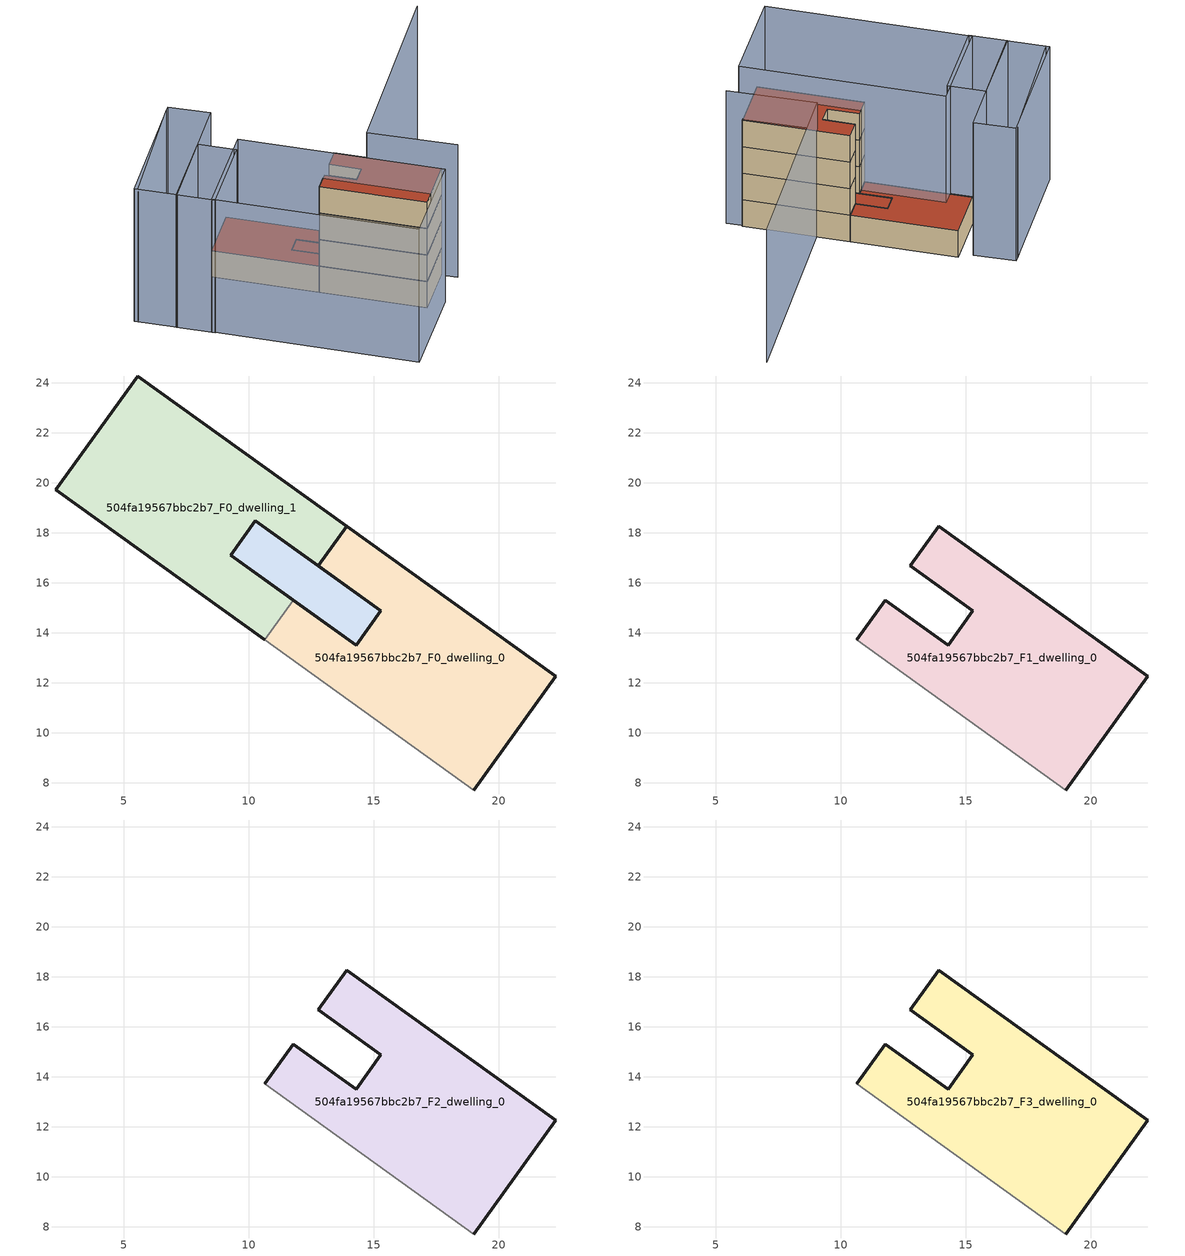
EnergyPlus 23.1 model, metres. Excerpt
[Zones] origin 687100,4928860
504fa19567bbc2b7_F0_dwelling_0
 floor ground (EU_floor_Construction): 19,7.71 22.28,12.27 13.92,18.27 12.77,16.68 15.28,14.88 14.3,13.51 11.79,15.31 10.64,13.71 z0
 wall outside (EU_wall_Construction): 11.79,15.31 14.3,13.51 15.28,14.88 12.77,16.68 13.92,18.27 22.28,12.27 19,7.71 z0:3
 wall adiabatic (EU_wall_Construction): 19,7.71 10.64,13.71 z0:3
 wall to 504fa19567bbc2b7_F0_dwelling_1 (EU_wall_Construction): 10.64,13.71 11.79,15.31 z0:3
504fa19567bbc2b7_F0_dwelling_1
 floor ground (EU_floor_Construction): 11.79,15.31 9.28,17.11 10.26,18.48 12.77,16.68 13.92,18.27 5.56,24.28 2.28,19.71 10.64,13.71 z0
 wall outside (EU_wall_Construction): 10.64,13.71 2.28,19.71 5.56,24.28 13.92,18.27 12.77,16.68 10.26,18.48 9.28,17.11 11.79,15.31 z0:3
 roof outside (EU_roof_Construction): 13.92,18.27 12.77,16.68 10.26,18.48 9.28,17.11 11.79,15.31 10.64,13.71 2.28,19.71 5.56,24.28 z3
504fa19567bbc2b7_F0_circulation
 floor ground (EU_floor_Construction): 14.3,13.51 15.28,14.88 10.26,18.48 9.28,17.11 z0
 wall outside (EU_wall_Construction): 14.3,13.51 9.28,17.11 10.26,18.48 15.28,14.88 14.3,13.51 z0:3
 roof outside (EU_roof_Construction): 15.28,14.88 14.3,13.51 9.28,17.11 10.26,18.48 z3
504fa19567bbc2b7_F1_dwelling_0
 floor to 504fa19567bbc2b7_F0_dwelling_0 (EU_floor_Construction): 19,7.71 22.28,12.27 13.92,18.27 12.77,16.68 15.28,14.88 14.3,13.51 11.79,15.31 10.64,13.71 z3
 wall outside (EU_wall_Construction): 10.64,13.71 11.79,15.31 14.3,13.51 15.28,14.88 12.77,16.68 13.92,18.27 22.28,12.27 19,7.71 z3:6
 wall adiabatic (EU_wall_Construction): 19,7.71 10.64,13.71 z3:6
504fa19567bbc2b7_F2_dwelling_0
 floor to 504fa19567bbc2b7_F1_dwelling_0 (EU_floor_Construction): 19,7.71 22.28,12.27 13.92,18.27 12.77,16.68 15.28,14.88 14.3,13.51 11.79,15.31 10.64,13.71 z6
 wall outside (EU_wall_Construction): 10.64,13.71 11.79,15.31 14.3,13.51 15.28,14.88 12.77,16.68 13.92,18.27 22.28,12.27 19,7.71 z6:9
 wall adiabatic (EU_wall_Construction): 19,7.71 10.64,13.71 z6:9
504fa19567bbc2b7_F3_dwelling_0
 floor to 504fa19567bbc2b7_F2_dwelling_0 (EU_floor_Construction): 19,7.71 22.28,12.27 13.92,18.27 12.77,16.68 15.28,14.88 14.3,13.51 11.79,15.31 10.64,13.71 z9
 wall outside (EU_wall_Construction): 10.64,13.71 11.79,15.31 14.3,13.51 15.28,14.88 12.77,16.68 13.92,18.27 22.28,12.27 19,7.71 z9:12
 wall adiabatic (EU_wall_Construction): 19,7.71 10.64,13.71 z9:12
 roof outside (EU_roof_Construction): 22.28,12.27 19,7.71 10.64,13.71 11.79,15.31 14.3,13.51 15.28,14.88 12.77,16.68 13.92,18.27 z12
shading: 23.45,11.22 16.35,16.11 / 16.35,16.11 28.22,33.32 / 0.46,26.37 -6.57,15.66 / 15.12,-0.07 -0.93,11.51 / -0.93,11.51 4.9,19.58 / 4.9,19.58 20.94,8.01 / 20.94,8.01 15.12,-0.07 / -3.69,13.44 1.14,20.19 / 1.14,20.19 4.15,18.04 / 4.15,18.04 -0.69,11.29 / -0.69,11.29 -3.69,13.44 / -6.95,15.75 0.76,26.8 / 0.76,26.8 4.12,24.46 / 4.12,24.46 -3.6,13.4 / -3.6,13.4 -6.95,15.75 z0:15
[Building]
EU S2 Campaign: North Axis=0; Terrain=City; Solar Distribution=FullExterior
[Site:Location]
Bologna: Latitude=44.5; Longitude=11.25; Time Zone=1; Elevation=37
[SizingPeriod:WeatherFileDays]
AnnualSizingPeriod: Begin Month=1; Begin Day of Month=1; End Month=12; End Day of Month=31; Day of Week for Start Day=Monday; Use Weather File Daylight Saving Period=No; Use Weather File Rain and Snow Indicators=No
[MATERIAL]
EU_InternalMass_Material: Roughness=MediumRough; Thickness=0.1; Conductivity=1; Density=1800; Specific Heat=900; Thermal Absorptance=0.9; Solar Absorptance=0.7; Visible Absorptance=0.7
[MATERIAL:NOMASS] Roughness=MediumRough; Thermal Absorptance=0.9; Solar Absorptance=0.7; Visible Absorptance=0.7
Name | Thermal Resistance
EU_wall_NoMass | 0.937881
EU_roof_NoMass | 0.548572
EU_floor_NoMass | 0.71348
[CONSTRUCTION]
EU_wall_Construction: EU_wall_NoMass
EU_roof_Construction: EU_roof_NoMass
EU_floor_Construction: EU_floor_NoMass
EU_InternalMass_Construction: EU_InternalMass_Material
[ZONE] Type=1; Multiplier=1; Ceiling Height=autocalculate; Floor Area=autocalculate; Part of Total Floor Area=Yes
Name | Volume
504fa19567bbc2b7_F0_dwelling_0 | 157.785
504fa19567bbc2b7_F1_dwelling_0; 504fa19567bbc2b7_F2_dwelling_0; 504fa19567bbc2b7_F3_dwelling_0 | 157.784
504fa19567bbc2b7_F0_dwelling_1 | 157.79
504fa19567bbc2b7_F0_circulation | 31.2166
[INTERNALMASS] Construction=EU_InternalMass_Construction
Name | Zone or ZoneList | Surface Area
504fa19567bbc2b7_F0_dwelling_0_EU_InternalMass | 504fa19567bbc2b7_F0_dwelling_0 | 52.5969
504fa19567bbc2b7_F0_dwelling_1_EU_InternalMass | 504fa19567bbc2b7_F0_dwelling_1 | 52.5969
504fa19567bbc2b7_F1_dwelling_0_EU_InternalMass | 504fa19567bbc2b7_F1_dwelling_0 | 114.64
504fa19567bbc2b7_F2_dwelling_0_EU_InternalMass | 504fa19567bbc2b7_F2_dwelling_0 | 114.64
504fa19567bbc2b7_F3_dwelling_0_EU_InternalMass | 504fa19567bbc2b7_F3_dwelling_0 | 114.64
[OTHEREQUIPMENT] Fuel Type=Electricity; Design Level Calculation Method=Watts/Area; Power per Zone Floor Area=1; Fraction Latent=0; Fraction Radiant=0; Fraction Lost=0; Carbon Dioxide Generation Rate=0; EndUse Subcategory=EU_Step8_InternalGains
Name | Zone or ZoneList or Space or SpaceList | Schedule
EU_Step8_InternalGain_504fa19567bbc2b7_F0_dwelling_0_f000 | 504fa19567bbc2b7_F0_dwelling_0 | EU_Step8_GainSchedule_504fa19567bbc2b7_F0_dwelling_0_f000
EU_Step8_InternalGain_504fa19567bbc2b7_F0_dwelling_1_f000 | 504fa19567bbc2b7_F0_dwelling_1 | EU_Step8_GainSchedule_504fa19567bbc2b7_F0_dwelling_1_f000
EU_Step8_InternalGain_504fa19567bbc2b7_F1_dwelling_0_f000 | 504fa19567bbc2b7_F1_dwelling_0 | EU_Step8_GainSchedule_504fa19567bbc2b7_F1_dwelling_0_f000
EU_Step8_InternalGain_504fa19567bbc2b7_F2_dwelling_0_f000 | 504fa19567bbc2b7_F2_dwelling_0 | EU_Step8_GainSchedule_504fa19567bbc2b7_F2_dwelling_0_f000
EU_Step8_InternalGain_504fa19567bbc2b7_F3_dwelling_0_f000 | 504fa19567bbc2b7_F3_dwelling_0 | EU_Step8_GainSchedule_504fa19567bbc2b7_F3_dwelling_0_f000
[ZONEINFILTRATION:DESIGNFLOWRATE]
EU_Circulation_Infiltration_504fa19567bbc2b7_F0_circulation: Zone or ZoneList or Space or SpaceList=504fa19567bbc2b7_F0_circulation; Schedule=EU_AlwaysOn; Design Flow Rate Calculation Method=Flow/Area; Flow Rate per Floor Area=0.0005; Constant Term Coefficient=1; Temperature Term Coefficient=0; Velocity Term Coefficient=0; Velocity Squared Term Coefficient=0
[ZONEVENTILATION:DESIGNFLOWRATE] Schedule=EU_AlwaysOn; Design Flow Rate Calculation Method=AirChanges/Hour; Air Changes per Hour=0.687892; Ventilation Type=Natural; Fan Pressure Rise=0; Fan Total Efficiency=1; Constant Term Coefficient=1; Temperature Term Coefficient=0; Velocity Term Coefficient=0; Velocity Squared Term Coefficient=0; Minimum Indoor Temperature=-100; Maximum Indoor Temperature=100; Delta Temperature=-100; Minimum Outdoor Temperature=-100; Maximum Outdoor Temperature=100; Maximum Wind Speed=40
Name | Zone or ZoneList or Space or SpaceList
EU_ConstantAir_504fa19567bbc2b7_F0_dwelling_0 | 504fa19567bbc2b7_F0_dwelling_0
EU_ConstantAir_504fa19567bbc2b7_F0_dwelling_1 | 504fa19567bbc2b7_F0_dwelling_1
EU_ConstantAir_504fa19567bbc2b7_F1_dwelling_0 | 504fa19567bbc2b7_F1_dwelling_0
EU_ConstantAir_504fa19567bbc2b7_F2_dwelling_0 | 504fa19567bbc2b7_F2_dwelling_0
EU_ConstantAir_504fa19567bbc2b7_F3_dwelling_0 | 504fa19567bbc2b7_F3_dwelling_0
[HVACTEMPLATE:THERMOSTAT] Constant Heating Setpoint=20; Constant Cooling Setpoint=50
EU_HeatOnly_504fa19567bbc2b7_F0_dwelling_0; EU_HeatOnly_504fa19567bbc2b7_F0_dwelling_1; EU_HeatOnly_504fa19567bbc2b7_F1_dwelling_0; EU_HeatOnly_504fa19567bbc2b7_F2_dwelling_0; EU_HeatOnly_504fa19567bbc2b7_F3_dwelling_0
[HVACTEMPLATE:ZONE:IDEALLOADSAIRSYSTEM] System Availability Schedule=EU_AlwaysOn; Maximum Heating Supply Air Temperature=50; Minimum Cooling Supply Air Temperature=13; Maximum Heating Supply Air Humidity Ratio=0.0156; Minimum Cooling Supply Air Humidity Ratio=0.0077; Heating Limit=NoLimit; Cooling Limit=NoLimit; Heating Availability Schedule=EU_AlwaysOn; Cooling Availability Schedule=EU_CoolingOff; Dehumidification Control Type=ConstantSensibleHeatRatio; Cooling Sensible Heat Ratio=0.7; Dehumidification Setpoint=60; Humidification Control Type=None; Humidification Setpoint=30; Outdoor Air Method=None; Outdoor Air Flow Rate per Person=0.00944; Outdoor Air Flow Rate per Zone Floor Area=0; Outdoor Air Flow Rate per Zone=0; Demand Controlled Ventilation Type=None; Outdoor Air Economizer Type=NoEconomizer; Heat Recovery Type=None; Sensible Heat Recovery Effectiveness=0.7; Latent Heat Recovery Effectiveness=0.65
Name | Template Thermostat
504fa19567bbc2b7_F0_dwelling_0 | EU_HeatOnly_504fa19567bbc2b7_F0_dwelling_0
504fa19567bbc2b7_F0_dwelling_1 | EU_HeatOnly_504fa19567bbc2b7_F0_dwelling_1
504fa19567bbc2b7_F1_dwelling_0 | EU_HeatOnly_504fa19567bbc2b7_F1_dwelling_0
504fa19567bbc2b7_F2_dwelling_0 | EU_HeatOnly_504fa19567bbc2b7_F2_dwelling_0
504fa19567bbc2b7_F3_dwelling_0 | EU_HeatOnly_504fa19567bbc2b7_F3_dwelling_0
[SIZING:ZONE] Zone Cooling Design Supply Air Temperature Input Method=SupplyAirTemperature; Zone Cooling Design Supply Air Temperature=13; Zone Heating Design Supply Air Temperature Input Method=SupplyAirTemperature; Zone Heating Design Supply Air Temperature=50; Zone Cooling Design Supply Air Humidity Ratio=0.008; Zone Heating Design Supply Air Humidity Ratio=0.008; Cooling Design Air Flow Method=DesignDay; Cooling Design Air Flow Rate=0; Cooling Minimum Air Flow per Zone Floor Area=0.000762; Cooling Minimum Air Flow=0; Cooling Minimum Air Flow Fraction=0.2; Heating Design Air Flow Method=DesignDay; Heating Design Air Flow Rate=0; Heating Maximum Air Flow per Zone Floor Area=0.002032; Heating Maximum Air Flow=0.141576; Heating Maximum Air Flow Fraction=0.3; Account for Dedicated Outdoor Air System=No; Dedicated Outdoor Air System Control Strategy=NeutralSupplyAir; Dedicated Outdoor Air Low Setpoint Temperature for Design=autosize; Dedicated Outdoor Air High Setpoint Temperature for Design=autosize; Zone Load Sizing Method=Sensible Load Only No Latent Load; Zone Latent Cooling Design Supply Air Humidity Ratio Input Method=HumidityRatioDifference; Zone Cooling Design Supply Air Humidity Ratio Difference=0.005; Zone Latent Heating Design Supply Air Humidity Ratio Input Method=HumidityRatioDifference; Zone Humidification Design Supply Air Humidity Ratio Difference=0.005
504fa19567bbc2b7_F0_dwelling_0; 504fa19567bbc2b7_F0_dwelling_1; 504fa19567bbc2b7_F1_dwelling_0; 504fa19567bbc2b7_F2_dwelling_0; 504fa19567bbc2b7_F3_dwelling_0
[SCHEDULE:CONSTANT]
Name | Hourly Value
EU_AlwaysOn | 1
EU_CoolingOff | 0
[SCHEDULE:FILE] Column Number=1; Rows to Skip at Top=0; Number of Hours of Data=8760; Column Separator=Comma; Interpolate to Timestep=No; Minutes per Item=60; Adjust Schedule for Daylight Savings=Yes
Name | File
EU_Step8_GainSchedule_504fa19567bbc2b7_F0_dwelling_0_f000 | ../../schedules/504fa19567bbc2b7/504fa19567bbc2b7_F0_dwelling_0_f000_gain.csv
EU_Step8_GainSchedule_504fa19567bbc2b7_F0_dwelling_1_f000 | ../../schedules/504fa19567bbc2b7/504fa19567bbc2b7_F0_dwelling_1_f000_gain.csv
EU_Step8_GainSchedule_504fa19567bbc2b7_F1_dwelling_0_f000 | ../../schedules/504fa19567bbc2b7/504fa19567bbc2b7_F1_dwelling_0_f000_gain.csv
EU_Step8_GainSchedule_504fa19567bbc2b7_F2_dwelling_0_f000 | ../../schedules/504fa19567bbc2b7/504fa19567bbc2b7_F2_dwelling_0_f000_gain.csv
EU_Step8_GainSchedule_504fa19567bbc2b7_F3_dwelling_0_f000 | ../../schedules/504fa19567bbc2b7/504fa19567bbc2b7_F3_dwelling_0_f000_gain.csv
